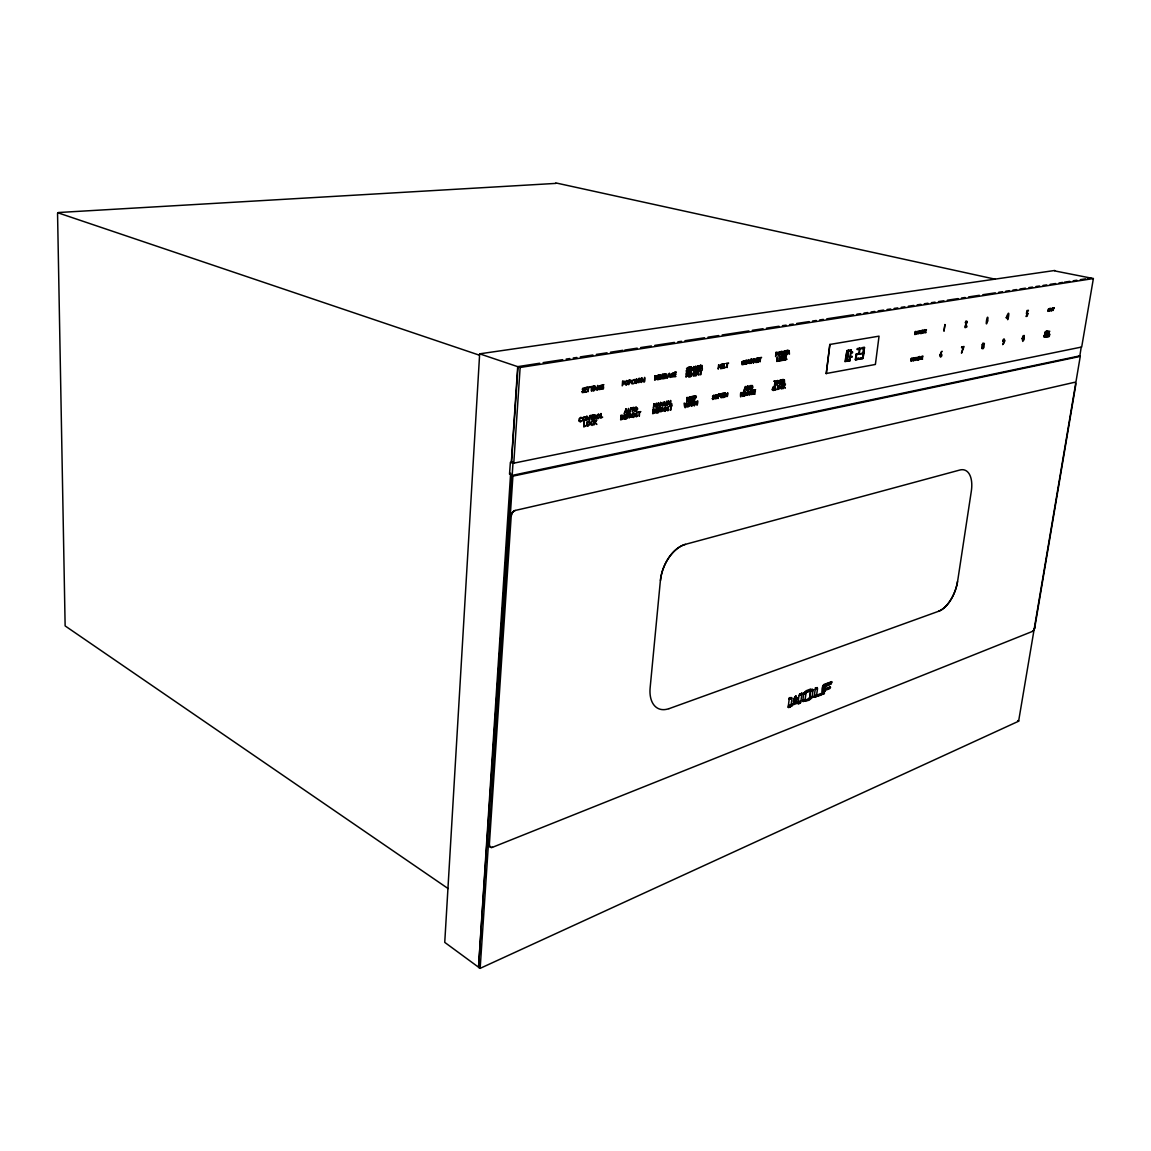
<?xml version="1.0" encoding="UTF-8"?>
<svg xmlns="http://www.w3.org/2000/svg" width="1151" height="1151" viewBox="0 0 1151 1151"><rect width="100%" height="100%" fill="white"/><g stroke="black" fill="none" stroke-linecap="round" stroke-linejoin="round"><path stroke-width="1.5" d="M478.557 966.797L510.641 473.162M480.154 968.351L512.9 476.14L1080.257 356.393L1018.606 721.217L480.154 968.351A3.122 2.417 -58.6 0 1 478.586 967.228L511.548 475.147M512.181 475.32L512.972 463.321L510.382 462.285L509.519 474.025L512.411 475.349L1079.839 355.86L1081.235 347.055M513.792 462.86L520.137 367.471L518.022 366.766L511.562 461.393L514.368 462.932M555.832 183.397L58.255 212.532L57.55 213.352L65.132 625.914L448.113 888.572M511.346 462.4L517.691 366.651L479.65 353.832L444.746 942.381L478.025 966.826M489.362 844.618L511.217 515.921A4.906 3.395 -66.8 0 1 515.188 510.454L1074.458 382.319A3.525 1.698 -72.7 0 1 1075.696 385.24L1034.778 627.568A3.324 1.554 -68.9 0 1 1032.533 631.381L492.527 847.294A4.69 2.935 -59.1 0 1 489.362 844.618A4.69 2.935 -59.1 0 0 492.484 847.251M659.537 374.909L658.127 375.73L657.998 377.082L659.307 376.852L657.825 379.053L659.163 379.398L657.307 379.715L657.725 375.226L660.17 374.809L660.847 377.787C664.789 366.291 660.127 388.016 659.71 374.881M668.976 708.685L938.741 611.224A26.459 13.539 -69.1 0 0 957.589 581.471L971.315 491.232A26.977 13.999 -70.7 0 0 959.833 470.025L685.363 544.351A31.897 19.668 -67.4 0 0 660.386 580.579L650.142 687.766A31.336 18.833 -65 0 0 668.932 708.642M695.967 375.686L694.672 375.355L696.125 373.197L694.873 373.413L695.003 372.09L696.355 371.298L694.614 371.6L694.182 376.003L698.355 373.989C699.88 379.974 697.779 362.148 696.096 375.658M743.028 393.081C741.618 403.195 745.719 386.635 742.007 394.059C739.733 387.7 740.525 403.569 741.158 393.441L741.891 394.908L743.014 393.081M780.882 356.666L779.644 357.414L779.5 358.68L780.637 358.493L779.285 360.536L780.436 360.853L778.824 361.141L779.313 356.939L781.443 356.58L781.932 359.371C785.644 348.652 781.069 368.924 781.04 356.652M829.914 344.451L826.245 373.687L829.799 344.466L879.047 336.15L875.407 364.349M788.277 707.246L792.205 705.721L788.19 707.203L789.37 697.679L790.953 697.679M788.521 707.62L790.564 706.901M791.356 697.52L789.298 698.24L791.197 698.038M793.715 701.88L795.37 701.319M794.204 697.966L794.449 698.93M795.212 696.585L794.996 698.269L795.988 696.283L795.125 696.542M795.974 695.693L795.514 696.398M794.607 698.412L793.399 701.477L795.888 700.053M796.247 697.261L795.14 697.146M796.564 697.664L795.068 697.707M796.607 700.312L796.866 697.477L796.291 699.894M796.463 701.419L793.183 703.146M797.499 702.096L791.543 704.311L797.485 701.491M799.427 695.506L799.485 694.355L801.902 693.492L799.485 694.355M799.959 694.24L801.974 692.945L800.851 701.851L788.349 706.685M800.333 703.117C801.772 700.268 797.844 706.009 798.075 703.462M844.963 361.659L846.978 350.537L845.496 361.558M803.7 693.276L802.794 701.103L812.03 697.535L813.023 689.78L803.772 693.319L812.937 689.751M803.024 701.477L811.498 698.197M804.146 692.571L812.707 689.377L804.232 692.614M804.621 692.456L812.246 689.478M846.618 361.356L847.999 350.321L851.38 349.76L849.898 360.752L846.618 361.356L849.985 360.781M846.704 361.385L847.999 350.321M805.844 690.873L810.851 688.96M805.959 693.535L805.168 699.06M803.643 694.427L806.419 692.83M805.887 699.909L802.866 700.556M803.7 693.866L806.865 692.139M850.862 349.846L849.467 360.882M851.438 357.256L851.625 356.45M851.999 352.853L852.1 352.019M852.057 356.335L852.042 357.184M852.618 351.933L852.603 352.781M808.952 698.125L812.016 696.945M809.8 691.478L812.865 690.298M810.261 691.363L812.793 690.859M809.527 700.081L804.981 701.319M855.394 359.745L858.732 359.184L855.394 359.745L856.143 353.846L859.495 353.299M856.617 354.177L855.999 359.673M814.404 696.096L821.613 693.319L821.469 694.413L813.786 697.319L821.541 693.866M858.919 353.803L859.524 348.278M858.646 359.155C860.358 356.45 850.344 360.824 858.833 358.364M860.042 348.192L859.293 354.091L856.128 354.695M816.922 687.766L815.383 687.766L814.246 696.614M859.739 358.954L862.977 358.364L864.473 347.458L863.063 358.378L859.739 358.954L863.077 357.544L859.941 358.162M860.488 353.918L863.825 352.508M817.066 695.075L814.462 695.549M821.023 695.103L814.261 697.204M824.778 691.046C822.994 698.297 820.39 689.708 823.282 685.277L831.655 682.155L823.282 685.277M822.447 694.485L824.044 693.938M823.742 684.572L831.727 681.608L831.511 683.248L823.224 686.413M825.08 690.859L822.433 691.88L825.152 690.902M829.871 686.931C834.763 688.053 811.498 692.629 829.957 686.974M823.08 687.521L830.691 684.082M831.065 683.939L823.152 686.96M920.929 333.445L921.332 330.553L922.325 330.38L921.232 333.027L921.937 333.272M917.52 359.99L917.908 357.112L918.901 356.925L917.807 359.572L918.527 359.788M1049.482 308.871L1049.108 311.187L1049.698 308.828M1046.374 331.589L1046 333.876L1046.576 331.546M1045.871 337.085L1047.309 334.265L1046.906 336.883M1048.547 336.567C1050.23 329.833 1049.654 337.833 1048.762 336.524L1047.482 336.02M1053.482 308.18L1053.107 310.482L1053.697 308.137M1054.676 270.902L1093.378 278.556L1081.695 347.012L512.972 463.321M1050.892 308.842L1050.978 309.763M1048 334.668L1048.072 335.588M922.009 333.258C923.735 324.668 923.634 335.732 923.347 332.193L922.268 333.214C917.52 335.128 920.728 326.826 920.742 333.473M918.599 359.774C920.325 351.3 920.181 362.105 919.922 358.709L918.843 359.731C914.124 361.731 917.304 353.429 917.318 360.018M1046.964 336.869L1048.158 334.078L1048.388 336.596M783.63 386.29L785.5 384.089L784.076 386.276L785.313 388.16L783.601 386.491M687.392 399.368L689.435 397.023L687.895 399.339L689.334 401.325L687.363 399.57M1049.482 331.747C1050.216 329.675 1048.432 333.387 1049.266 332.164M875.321 364.479L826.159 373.528M479.65 353.832L1054.791 270.471M788.478 705.563L800.909 700.7M812.174 696.427L809.34 697.981M813.786 697.319L821.469 694.413M803.11 701.506L811.584 698.24M822.231 694.125L824.49 693.247M829.742 688.615L822.591 691.377M801.772 694.614L798.967 695.621L798.19 701.75M794.909 698.225L796.952 697.52M517.691 366.651L539.704 363.227M520.137 367.471L1093.378 278.556M1047.18 336.826L1045.007 337.243L1045.439 334.61M57.737 212.734L479.075 355.084M1045.871 331.675L1047.137 331.114L1045.237 331.805L1044.705 334.049L1045.741 331.517M860.401 353.889L863.624 353.314M860.142 348.221C856.013 347.789 855.553 350.897 860.027 349.041M864.473 347.458C860.114 347.055 860.229 350.134 864.286 348.249M847.985 351.17L851.28 350.595M1050.388 310.195L1051.654 310.741C1052.834 311.115 1052.647 305.662 1051.453 310.77L1051.064 308.238L1050.072 311.015M1048.978 308.957L1050.259 308.396L1048.345 309.072L1047.942 311.389L1048.849 308.785M543.114 362.623L562.753 359.659M566.163 359.069L569.846 358.565M573.256 357.975L576.939 357.472M580.334 356.882L592.894 355.012M596.29 354.422L607.081 352.81M610.476 352.22L622.892 350.307M624.806 350.077L637.208 348.163M640.618 347.573L651.394 345.976M654.804 345.386L674.443 342.408M677.853 341.818L681.536 341.315M684.946 340.725L704.585 337.761M707.98 337.171L718.771 335.56M722.166 334.97L748.898 330.912M752.308 330.323L763.084 328.711M766.494 328.136L779.04 326.251M782.45 325.661L786.133 325.157M789.543 324.568L793.226 324.064M796.636 323.474L809.182 321.604M812.592 321.014L816.275 320.496M819.685 319.92L823.368 319.402M826.763 318.827L853.495 314.755M856.905 314.165L860.588 313.662M863.998 313.072L867.681 312.554M871.091 311.979L874.774 311.461M878.184 310.885L883.637 310.094M887.047 309.518L890.73 309M894.14 308.425L897.823 307.907M901.233 307.317L904.916 306.813M908.326 306.224L913.779 305.447M917.189 304.857L920.872 304.339M924.282 303.763L927.965 303.245M931.375 302.67L935.058 302.152M938.468 301.576L943.921 300.785M947.331 300.21L958.092 298.598M961.502 298.008L965.185 297.505M968.595 296.915L979.372 295.303M982.781 294.728L995.327 292.843M998.737 292.268L1002.42 291.75M1005.83 291.174L1009.513 290.656M1012.923 290.081L1016.606 289.563M1020.016 288.973L1025.469 288.182M1028.879 287.606L1032.562 287.088M1035.972 286.513L1039.655 285.995M1043.065 285.419L1046.748 284.901M1050.158 284.326L1055.611 283.534M1059.021 282.959L1062.56 282.412M1064.474 282.168L1069.783 281.348M1073.192 280.772L1076.876 280.24M1080.285 279.664L1085.609 278.844M1087.522 278.6L1090.932 278.024M555.861 182.923L994.996 279.161M1018.779 720.986L1017.671 720.569M825.281 687.205L824.979 688.816M815.253 689.463L817.541 688.586L816.678 694.629M811.196 698.384L803.499 701.362M805.484 699.463L802.938 699.995M789.241 699.391L792.003 698.34L791.154 704.47M660.473 580.622A31.897 19.668 -67.4 0 1 685.449 544.38M957.503 581.442A26.459 13.539 -69.1 0 1 938.655 611.195M511.289 515.965A4.906 3.395 -66.8 0 1 515.274 510.483M1034.778 627.568A3.324 1.554 -68.9 0 1 1032.447 631.352M511.145 475.421A3.324 0.806 36.2 0 1 512.9 476.14M1079.062 355.976A2.46 1.77 -20.8 0 1 1080.257 356.393M983.846 343.976L982.882 345.386L983.846 343.976M967.214 321.589L965.545 326.366L966.955 326.121L966.826 326.97C961.2 330.366 969.746 319.503 965.243 322.712L966.077 320.928L967.214 321.589M1002.78 340.912C1003.183 343.099 1005.024 342.063 1002.665 344.638L1004.881 340.926L1004.118 338.912A1.899 0.978 -73.5 0 0 1002.78 340.912M1004.42 340.192C1004.19 343.674 1002.305 339.013 1004.42 340.192M1027.944 313.504L1027.124 316.266C1023.368 317.359 1029.728 314.094 1026.419 313.734L1026.922 310.569L1028.433 310.31L1026.994 312.799L1027.944 313.504M939.691 355.155L940.597 357.17C944.424 354.22 938.396 353.674 942.05 351.228L939.691 355.155M1043.871 336.193C1044.202 340.077 1045.468 331.92 1043.871 336.193M1047.281 332.366C1048.115 335.258 1048.878 328.956 1047.281 332.366M1047.065 332.394C1048.244 336.279 1049.252 327.805 1047.065 332.394M1049.496 334.337L1048.993 335.056L1049.496 334.337M1052.402 308.526L1051.899 309.245L1052.402 308.526M628.331 411.065C630.201 416.576 632.287 400.016 629.885 412.418L627.957 412.259L628.561 408.404L628.331 411.065M982.206 344.753L981.717 348.436C984.321 350.278 983.86 345.07 984.364 343.458L982.968 343.099L982.206 344.753M664.4 404.274C666.156 409.67 668.285 393.426 665.882 405.598L664.026 405.44L664.645 401.656L664.4 404.274M987.659 320.971L986.824 323.33C985.429 326.74 987.04 314.165 987.99 317.877L987.659 320.971M748.625 362.119C750.107 367.414 752.437 351.559 749.948 363.443L748.265 363.241L748.898 359.587L748.625 362.119M748.582 393.556C750.078 398.678 752.308 383.24 749.905 394.822L748.236 394.664L748.855 391.052L748.582 393.556M1022.174 338.523L1022.779 341.401L1023.958 339.761L1024.261 335.502L1023.124 335.718L1022.174 338.523M582.104 391.599L582.32 392.635L583.485 392.462L583.744 390.275C580.895 388.808 586.276 387.801 582.838 388.16L582.262 389.34L583.586 391.426L582.104 391.599M581.83 420.647L580.492 422.014L578.91 421.05L579.14 418.748L580.895 417.266L581.989 418.13L580.104 418.245L579.428 420.777L581.83 420.647M584.866 387.714L584.492 392.39L586.506 392.031L585.039 391.7L585.154 390.247L586.622 389.398L585.212 389.642L585.312 388.232L586.837 387.383L584.866 387.714M584.132 422.374L583.773 426.978L585.873 425.985L584.32 426.287L584.132 422.374M587.111 387.34L588.262 387.729L587.945 391.786L588.765 387.642L591.326 387.196L591.499 391.167L591.815 387.124L593.067 386.319L587.111 387.34M586.881 416.202L586.521 420.806L587.255 417.18C591.384 427.755 589.988 407.756 589.312 419.252L586.881 416.202M590.535 415.525L591.672 415.885L591.844 419.798L592.161 415.799L593.398 414.979L590.535 415.525M593.528 386.232L593.153 390.88L593.528 386.232M594.779 386.017L594.405 390.664L595.153 387.009C599.254 397.771 597.901 377.528 597.211 389.139L594.779 386.017M593.858 414.892C593.585 426.115 593.484 412.892 595.542 419.093L595.657 415.151L593.858 414.892M593.427 424.072L592.089 425.438L590.549 424.489L590.78 422.201L592.506 420.719L593.585 421.583L591.729 421.698L591.053 424.215L593.427 424.072M594.304 415.367C593.225 418.734 596.75 414.993 594.304 415.367M594.304 420.446L593.93 425.021L594.607 422.662L596.837 424.46L595.182 422.403L596.837 419.957L594.621 422.446L594.304 420.446M600.376 387.369L600.908 388.808L599.455 389.024L599.153 386.664L601.613 385.168L598.75 386.434L599.124 389.599L601.354 389.139L601.527 387.182L600.376 387.369M601.987 388.146L602.189 389.182L603.34 389.009L603.599 386.837C600.822 385.384 606.088 384.405 602.736 384.751L602.146 385.916L603.441 387.988L601.987 388.146M600.966 413.569L600.592 418.144L602.664 417.166L601.139 417.453L600.966 413.569M622.605 381.254L622.216 385.83L624.59 382.204L624.23 381.139L622.605 381.254M623.036 381.758C622.058 385.225 625.756 381.154 623.036 381.758M621.036 415.353L620.648 419.87L622.907 419.122L623.885 417.036L623.295 415.266L621.036 415.353M621.468 415.856L621.18 419.194L623.396 417.122L622.936 415.799L621.468 415.856M624.676 414.662L624.274 419.18L626.187 418.806L624.806 418.504L626.317 416.259L624.979 416.518L625.094 415.166L626.547 414.317L624.676 414.662M629.108 380.132L628.705 384.693L631.065 381.082L630.719 380.031L629.108 380.132M629.525 380.636C628.547 384.103 632.216 380.046 629.525 380.636M627.094 414.202L626.705 418.705L627.353 416.533L628.633 416.288L627.41 415.943L627.511 414.705L628.849 413.871L627.094 414.202M629.352 413.77C628.633 423.208 629.396 413.54 631.237 417.238C629.842 416.043 632.503 412.964 629.352 413.77M629.784 414.245C628.691 417.525 632.144 413.885 629.784 414.245M631.28 407.9L632.374 408.26L632.489 412.087L632.834 408.173L634.028 407.382L631.28 407.9M634.374 379.542L631.755 381.931L632.259 383.326L634.072 383.427L631.87 383.83L631.611 380.794L634.374 379.542M638.992 378.434C638.244 387.945 639.035 378.204 640.848 381.974C639.467 380.751 642.129 377.686 638.992 378.434M635.755 415.813L636.23 416.892L637.395 416.13L636.359 413.482L637.496 412.303L635.928 413.641L637.05 415.899L635.755 415.813M639.409 378.924C638.301 382.204 641.769 378.621 639.409 378.924M638.1 412.116L639.179 412.475L639.294 416.288L639.639 412.389L640.819 411.598L638.1 412.116M641.87 377.945L641.467 382.477L642.215 378.909C646.013 389.398 644.891 369.701 644.143 381.01L641.87 377.945M655.063 375.686L654.66 380.175L656.962 378.593L656.833 375.974L655.063 375.686M655.293 378.103L655.164 379.513L656.185 379.24L656.458 378.233L655.293 378.103M655.48 376.176C654.43 379.398 657.897 375.715 655.48 376.176M653.092 409.267L652.675 413.713L654.861 412.964L655.825 410.921L655.264 409.195L653.092 409.267M653.854 403.67L653.437 408.116L654.214 404.576L655.048 406.102L656.271 404.188C654.991 414.806 659.077 397.397 655.164 405.224L653.854 403.67M653.495 409.756L653.192 413.051L655.351 411.008L654.919 409.698L653.495 409.756M656.588 408.605L656.185 413.036L658.027 412.677L656.689 412.375L658.171 410.173L656.876 410.418L656.991 409.08L658.401 408.26L656.588 408.605M658.933 408.159L658.516 412.576L659.163 410.432L660.401 410.202L659.221 409.871L659.336 408.634L660.616 407.828L658.933 408.159M662.89 374.334L662.472 378.823L664.328 378.492L662.99 378.161L664.472 375.974L663.177 376.19L663.293 374.838L664.702 374.032L662.89 374.334M660.616 402.404L660.214 406.835L660.947 403.354C664.113 412.634 663.551 395.325 662.803 405.368L660.616 402.404M661.12 407.742C660.372 417.036 661.12 407.512 662.89 411.137C661.566 409.972 664.17 406.965 661.12 407.742M661.523 408.202C660.429 411.411 663.81 407.871 661.523 408.202M665.235 373.931C664.803 384.894 664.904 371.974 666.731 378.075L668.256 376.521L669.609 376.291L670.371 377.442L669.378 373.197L667.278 377.988L666.328 376.06L666.904 374.233L665.235 373.931M665.638 374.406C664.544 377.643 667.94 374.133 665.638 374.406M667.263 409.77L667.709 410.821L668.846 410.087L667.868 407.468L668.976 406.317L667.451 407.627L668.515 409.857L667.263 409.77M669.551 406.13L670.587 406.49L670.673 410.245L671.033 406.404L672.17 405.641L669.551 406.13M672.63 374.895L673.09 376.276L671.752 376.478L671.522 374.204L673.795 372.78L671.148 373.974L671.436 377.024L673.508 376.593L673.68 374.708L672.63 374.895M670.601 400.534L670.184 404.951L672.098 404.03L670.688 404.289L670.601 400.534M674.558 372.334L674.126 376.794L675.954 376.478L674.63 376.132L676.112 373.96L674.817 374.176L674.946 372.838L676.342 372.032L674.558 372.334M686.341 370.823L686.514 371.816L687.564 371.658L687.838 369.572C686.313 368.147 689.463 366.147 686.543 368.68L687.665 370.68L686.341 370.823M686.327 373.039C685.564 382.319 686.313 372.809 688.053 376.478C686.73 375.298 689.334 372.334 686.327 373.039M686.715 373.5C685.622 376.694 688.96 373.241 686.715 373.5M688.888 367.169L688.456 371.6L690.255 371.284L688.96 370.953L690.413 368.78L689.147 368.996L689.276 367.673L690.643 366.867L688.888 367.169M689.061 372.564L688.629 376.967L690.427 376.65L689.132 376.319L690.586 374.161L689.32 374.392L689.449 373.053L690.816 372.262L689.061 372.564M687.147 397.44L686.715 401.814L687.147 397.44M691.147 366.781L690.715 371.197L691.463 367.73C694.47 377.082 694.053 359.788 693.262 369.788L691.147 366.781M691.319 372.161L690.888 376.578L691.521 374.579L693.247 374.276C693.046 380.78 694.384 367.054 693.305 373.715L691.578 374.003L691.319 372.161M690.096 396.894L689.679 401.253L691.449 400.922L690.168 400.606L691.607 398.462L690.355 398.692L690.485 397.368L691.837 396.563L690.096 396.894M694.226 369.471L695.42 370.291L695.708 368.234C694.197 366.795 697.319 364.824 694.413 367.327L695.535 369.327L694.226 369.471M692.355 396.476L691.924 400.836L693.693 400.49L692.413 400.188L693.852 398.03L692.6 398.275L692.729 396.951L694.082 396.145L692.355 396.476M692.226 401.828L691.794 406.174L692.413 404.202L694.154 405.713L693.823 402.073L692.226 401.828M692.614 402.275C691.521 405.425 694.816 401.987 692.614 402.275M694.571 396.059L694.139 400.404L696.369 396.951L696.053 395.944L694.571 396.059M694.959 396.534C693.967 399.829 697.463 395.973 694.959 396.534M694.916 401.311L694.485 405.656L695.247 402.188L696.038 403.684L697.204 401.814C695.88 412.187 699.966 395.196 696.154 402.821L694.916 401.311M699.592 370.737L700.599 371.126L700.657 374.866L701.031 371.039L702.153 370.291L699.592 370.737M700.455 365.212L700.024 369.6L700.642 367.615L702.369 369.198L702.052 365.5L700.455 365.212M700.844 365.673C699.736 368.838 703.06 365.428 700.844 365.673M1022.663 338.423C1022.922 345.055 1024.966 331.243 1022.663 338.423M712.354 398.491L712.771 399.526L713.85 398.807L712.958 396.246L714.008 395.124L712.555 396.404L713.548 398.577L712.354 398.491M718.641 364.781L718.195 369.126L718.972 365.673L719.735 367.183L720.9 365.342C719.519 375.701 723.648 358.752 719.85 366.32L718.641 364.781M718.411 394.217L717.979 398.519L718.612 396.433L719.763 396.217L718.67 395.886L718.785 394.692L721.173 394.246L721.202 397.901L721.591 394.16L722.67 393.412L718.411 394.217M722.08 364.191L721.619 368.536L723.346 368.234L722.109 367.903L723.519 365.773L722.31 365.989L722.44 364.68L723.763 363.903L722.08 364.191M724.252 363.817L723.806 368.147L725.619 367.284L724.281 367.514L724.252 363.817M726.137 363.5L727.101 363.874L727.13 367.572L727.533 363.802L728.612 363.069L726.137 363.5M723.073 393.34L722.627 397.627L724.339 397.296L723.101 396.994L724.511 394.879L723.303 395.11L723.432 393.815L724.742 393.023L723.073 393.34M725.231 392.937L724.785 397.21L725.518 393.843C728.338 402.807 728.022 386.117 727.216 395.8L725.231 392.937M743.229 362.694L743.632 364.033L742.409 364.205L742.237 362.018L744.352 360.68L741.891 361.802L742.107 364.738L744.021 364.349L744.208 362.536L743.229 362.694M744.165 391.944L743.704 396.174L744.165 391.944M745.215 391.743L744.755 395.973L745.488 392.649C748.208 401.498 747.963 385.01 747.128 394.577L745.215 391.743M747.33 386.189L746.87 390.419L748.841 389.743L749.733 387.801L749.272 386.146L747.33 386.189M747.675 386.65L747.344 389.786L749.315 387.887L748.956 386.635L747.675 386.65M751.545 359.141L751.071 363.399L751.689 361.486L753.301 363.025L753.027 359.429L751.545 359.141M751.891 359.587C750.797 362.651 753.991 359.385 751.891 359.587M750.481 385.599L750.02 389.815L751.977 389.153L752.883 387.211L752.423 385.556L750.481 385.599M750.826 386.06L750.495 389.196L752.452 387.297L752.092 386.045L750.826 386.06M754.063 358.709L753.603 362.968L754.38 359.572L755.085 361.069L756.221 359.256C754.797 369.428 758.926 352.81 755.214 360.22L754.063 358.709M751.229 390.606L752.15 390.966L751.761 394.62L753.617 390.146L751.229 390.606M757.358 358.148L756.883 362.392L758.538 362.105L757.358 361.774L758.725 359.702L757.559 359.903L757.703 358.623L758.969 357.86L757.358 358.148M753.991 390.074L753.531 394.289L755.185 393.973L754.006 393.656L755.373 391.599L754.207 391.815L754.351 390.549L755.603 389.772L753.991 390.074M759.2 357.832L760.135 358.206L760.135 361.831L760.538 358.134L761.588 357.414L759.2 357.832M776.047 352.364L775.573 356.58L777.673 353.271L777.4 352.292L776.047 352.364M776.393 352.839C775.386 355.976 778.709 352.407 776.393 352.839M774.062 381.182L774.954 381.542L774.551 385.168L776.378 380.751L774.062 381.182M777.299 357.285L776.824 361.486L778.551 360.666L777.285 360.882L777.299 357.285M774.422 389.326L773.299 390.534L772.091 389.642L773.803 386.261L774.652 387.053L773.155 387.124L772.508 389.412L774.422 389.326M775.27 386.031L774.796 390.189L776.508 389.34L775.256 389.57L775.27 386.031M776.752 380.679L776.278 384.837L776.752 380.679M777.759 380.492L777.285 384.65L778.047 381.341L778.723 382.794L779.831 381.01C778.393 390.923 782.493 374.694 778.853 381.959L777.759 380.492M780.939 379.902L780.464 384.046L782.061 383.743L780.91 383.441L782.248 381.398L781.126 381.614L781.27 380.362L782.493 379.614L780.939 379.902M783.802 356.163L783.313 360.349L784.924 360.076L783.773 359.745L785.111 357.702L783.989 357.903L784.133 356.637L785.37 355.889L783.802 356.163M785.745 350.71L785.27 354.896L786.867 354.623L785.73 354.292L787.068 352.264L785.932 352.451L786.075 351.184L787.313 350.451L785.745 350.71M782.968 379.513L782.493 383.671L783.083 381.787L784.608 383.269L784.392 379.787L782.968 379.513M785.816 355.817L785.342 360.004L787.039 359.17L785.802 359.385L785.816 355.817M783.299 379.959C782.22 382.923 785.313 379.744 783.299 379.959M782.608 387.743L781.486 388.952L780.292 388.06L782.004 384.707L782.838 385.499L781.356 385.571L780.709 387.829L782.608 387.743M783.457 384.477L782.982 388.606L783.457 384.477M787.773 350.364L787.298 354.551L787.903 352.666L789.428 354.191L789.198 350.667L787.773 350.364M788.118 350.81C787.025 353.803 790.133 350.638 788.118 350.81M791.6 697.894L789.226 698.801L791.6 697.894M796.88 703.319L800.405 702.556L796.967 703.362M848.532 350.221L847.222 361.285L848.532 350.221M810.491 691.737L809.872 697.319L810.491 691.737M817.21 687.593C818.836 688.83 812.951 688.068 817.21 687.593M863.869 347.516L862.559 358.479L863.869 347.516M825.641 686.471L823.008 688.068L825.727 686.5M940.309 354.738C939.863 358.767 942.842 353.098 940.309 354.738M911.347 358.364L910.959 361.227L912.772 359.486L912.527 358.349L911.347 358.364M911.549 358.68C909.722 363.371 914.398 358.666 911.549 358.68M915.318 331.589L914.916 334.495L915.318 331.589M915.951 331.474L915.549 334.38L916.095 332.107C917.505 338.25 917.807 326.898 917.03 333.488L915.951 331.474M913.275 357.99L912.872 360.867L913.894 360.68L913.175 360.45L914.268 357.803L913.275 357.99M919.174 333.099C918.498 335.272 916.642 332.164 918.34 331.229C921.102 329.747 915.822 334.265 919.174 333.099M915.75 359.673C915.088 361.846 913.232 358.781 914.93 357.832C917.678 356.321 912.426 360.882 915.75 359.673M919.994 331.128L919.865 332.035L919.994 331.128M916.57 357.716L916.455 358.608L916.743 357.688M923.936 332.193C924.469 334.97 925.749 325.186 923.936 332.193M920.512 358.68C921.663 358.162 921.548 355.213 920.512 358.68M925.476 329.833L925.073 332.725L926.08 332.553L925.375 332.308L926.454 329.675L925.476 329.833M922.037 356.335L921.649 359.198L922.642 358.997L921.951 358.781L923.03 356.148L922.037 356.335M944.928 324.553L944.007 330.956L944.928 324.553M961.689 346.94L961.574 347.803L963.171 347.501L961.473 353.17L964.078 346.494L961.689 346.94M1006.233 317.734L1007.643 317.877C1007.039 325.819 1011.398 304.281 1006.233 317.734M1008.031 315.331L1006.952 317.23L1008.031 315.331M1053.036 307.921L1054.258 307.705L1053.036 307.921M586.089 418.619L584.046 421.338L582.521 420.446L583.428 417.108L585.384 416.748L586.089 418.619M589.974 423.525L587.931 426.23L586.42 425.352L587.312 422.029L589.269 421.654L589.974 423.525M600.189 415.957L598.16 418.662L596.664 417.77L596.865 415.439L598.563 413.957L600.189 415.957M583.14 418.273L583.428 420.619L584.809 420.36L585.485 417.842L584.377 417.209L583.14 418.273M587.039 423.194L587.312 425.525L588.693 425.266L589.355 422.748L588.262 422.129L587.039 423.194M597.297 415.626L597.556 417.957L598.923 417.698L599.585 415.194L598.506 414.561L597.297 415.626M628.345 382.506L626.345 385.168L624.892 384.247L625.108 381.916L626.763 380.477L628.345 382.506M638.201 380.808L636.215 383.441L634.791 382.535L634.992 380.218L636.647 378.78L638.201 380.808M625.525 382.118L625.77 384.448L627.094 384.218L627.755 381.729L626.705 381.082L625.525 382.118M635.41 380.405L635.654 382.736L636.963 382.506L637.625 380.031L636.589 379.384L635.41 380.405M635.424 414.835L633.453 417.468L632.028 416.59L632.23 414.302L633.87 412.864L635.424 414.835M637.625 408.922L635.669 411.554L634.23 410.677L634.446 408.389L636.086 406.936L637.625 408.922M632.633 414.489L632.877 416.777L634.187 416.518L634.848 414.072L633.813 413.454L632.633 414.489M634.848 408.576L635.093 410.849L636.402 410.605L637.064 408.159L636.028 407.526L634.848 408.576M666.947 408.792L665.033 411.382L663.667 410.519L663.882 408.274L665.465 406.85L666.947 408.792M664.271 408.461L664.487 410.706L665.753 410.461L666.4 408.044L665.407 407.44L664.271 408.461M699.693 367.5L698.729 369.557L696.974 369.874L696.398 368.061L697.362 365.989L699.117 365.687L699.693 367.5M697.089 367.097L697.88 369.457L699.161 366.737L698.211 366.104L697.089 367.097M717.663 396.462L716.728 398.505L715.016 398.821L714.469 397.081L715.418 395.038L717.116 394.707L717.663 396.462M715.145 396.117L715.893 398.404L717.159 395.743L716.239 395.138L715.145 396.117M747.805 361.874L746.87 363.889L745.215 364.176L745.632 360.392L747.272 360.119L747.805 361.874M745.359 361.472L746.064 363.774L747.316 361.141L746.423 360.522L745.359 361.472M780.781 353.616L779.874 355.587L778.277 355.86L778.709 352.148L780.292 351.875L780.781 353.616M779.874 387.182L778.982 389.139L777.385 389.455L777.817 385.786L779.385 385.484L779.874 387.182M778.45 353.199L779.112 355.472L780.32 352.882L779.472 352.264L778.45 353.199M777.544 386.837L778.205 389.052L779.414 386.477L778.565 385.887L777.544 386.837M983.486 347.17C981.803 350.566 982.45 344.35 983.486 347.17M688.442 402.548L687.305 405.713L686.327 402.951L685.176 406.116C683.147 395.858 684.687 415.698 686.442 403.742L687.19 407.094L688.442 402.548M785.04 350.825L783.96 353.846L783.14 351.156L782.047 354.177C780.464 344.264 781.356 363.356 783.241 351.918L783.759 355.199L785.04 350.825M626.058 409.828L625.425 411.554L626.446 411.353L626.058 409.828M669.119 374.219L668.486 375.917L669.479 375.744L669.119 374.219M658.602 403.713L657.969 405.411L658.962 405.224L658.602 403.713M668.602 401.843L667.983 403.526L668.961 403.354L668.602 401.843M697.894 371.96L697.29 373.629L698.24 373.456L697.894 371.96M690.255 403.109L689.636 404.778L690.6 404.591L690.255 403.109M745.474 387.427L744.87 389.038L745.776 388.865L745.474 387.427M923.16 330.841L922.757 331.934L923.16 330.841M919.735 357.371L919.332 358.45L919.735 357.371M625.986 408.864L624.173 413.669L625.194 412.173L626.59 411.9L627.396 413.051L625.986 408.864M658.53 402.778L656.761 407.497L657.739 406.03L659.091 405.771L659.868 406.907L658.53 402.778M668.544 400.908L666.76 405.598L667.753 404.13L669.091 403.886L669.839 405.008L668.544 400.908M690.197 402.188L688.456 406.821L689.42 405.368L690.715 405.123L691.449 406.245L690.197 402.188M745.431 386.52L743.733 391.009L744.654 389.613L746.553 390.477L745.431 386.52M796.593 699.707L793.471 700.916L796.593 699.707M796.809 698.038L793.672 699.232L796.809 698.038M849.999 359.932L846.719 360.536L849.999 359.932"/></g></svg>
